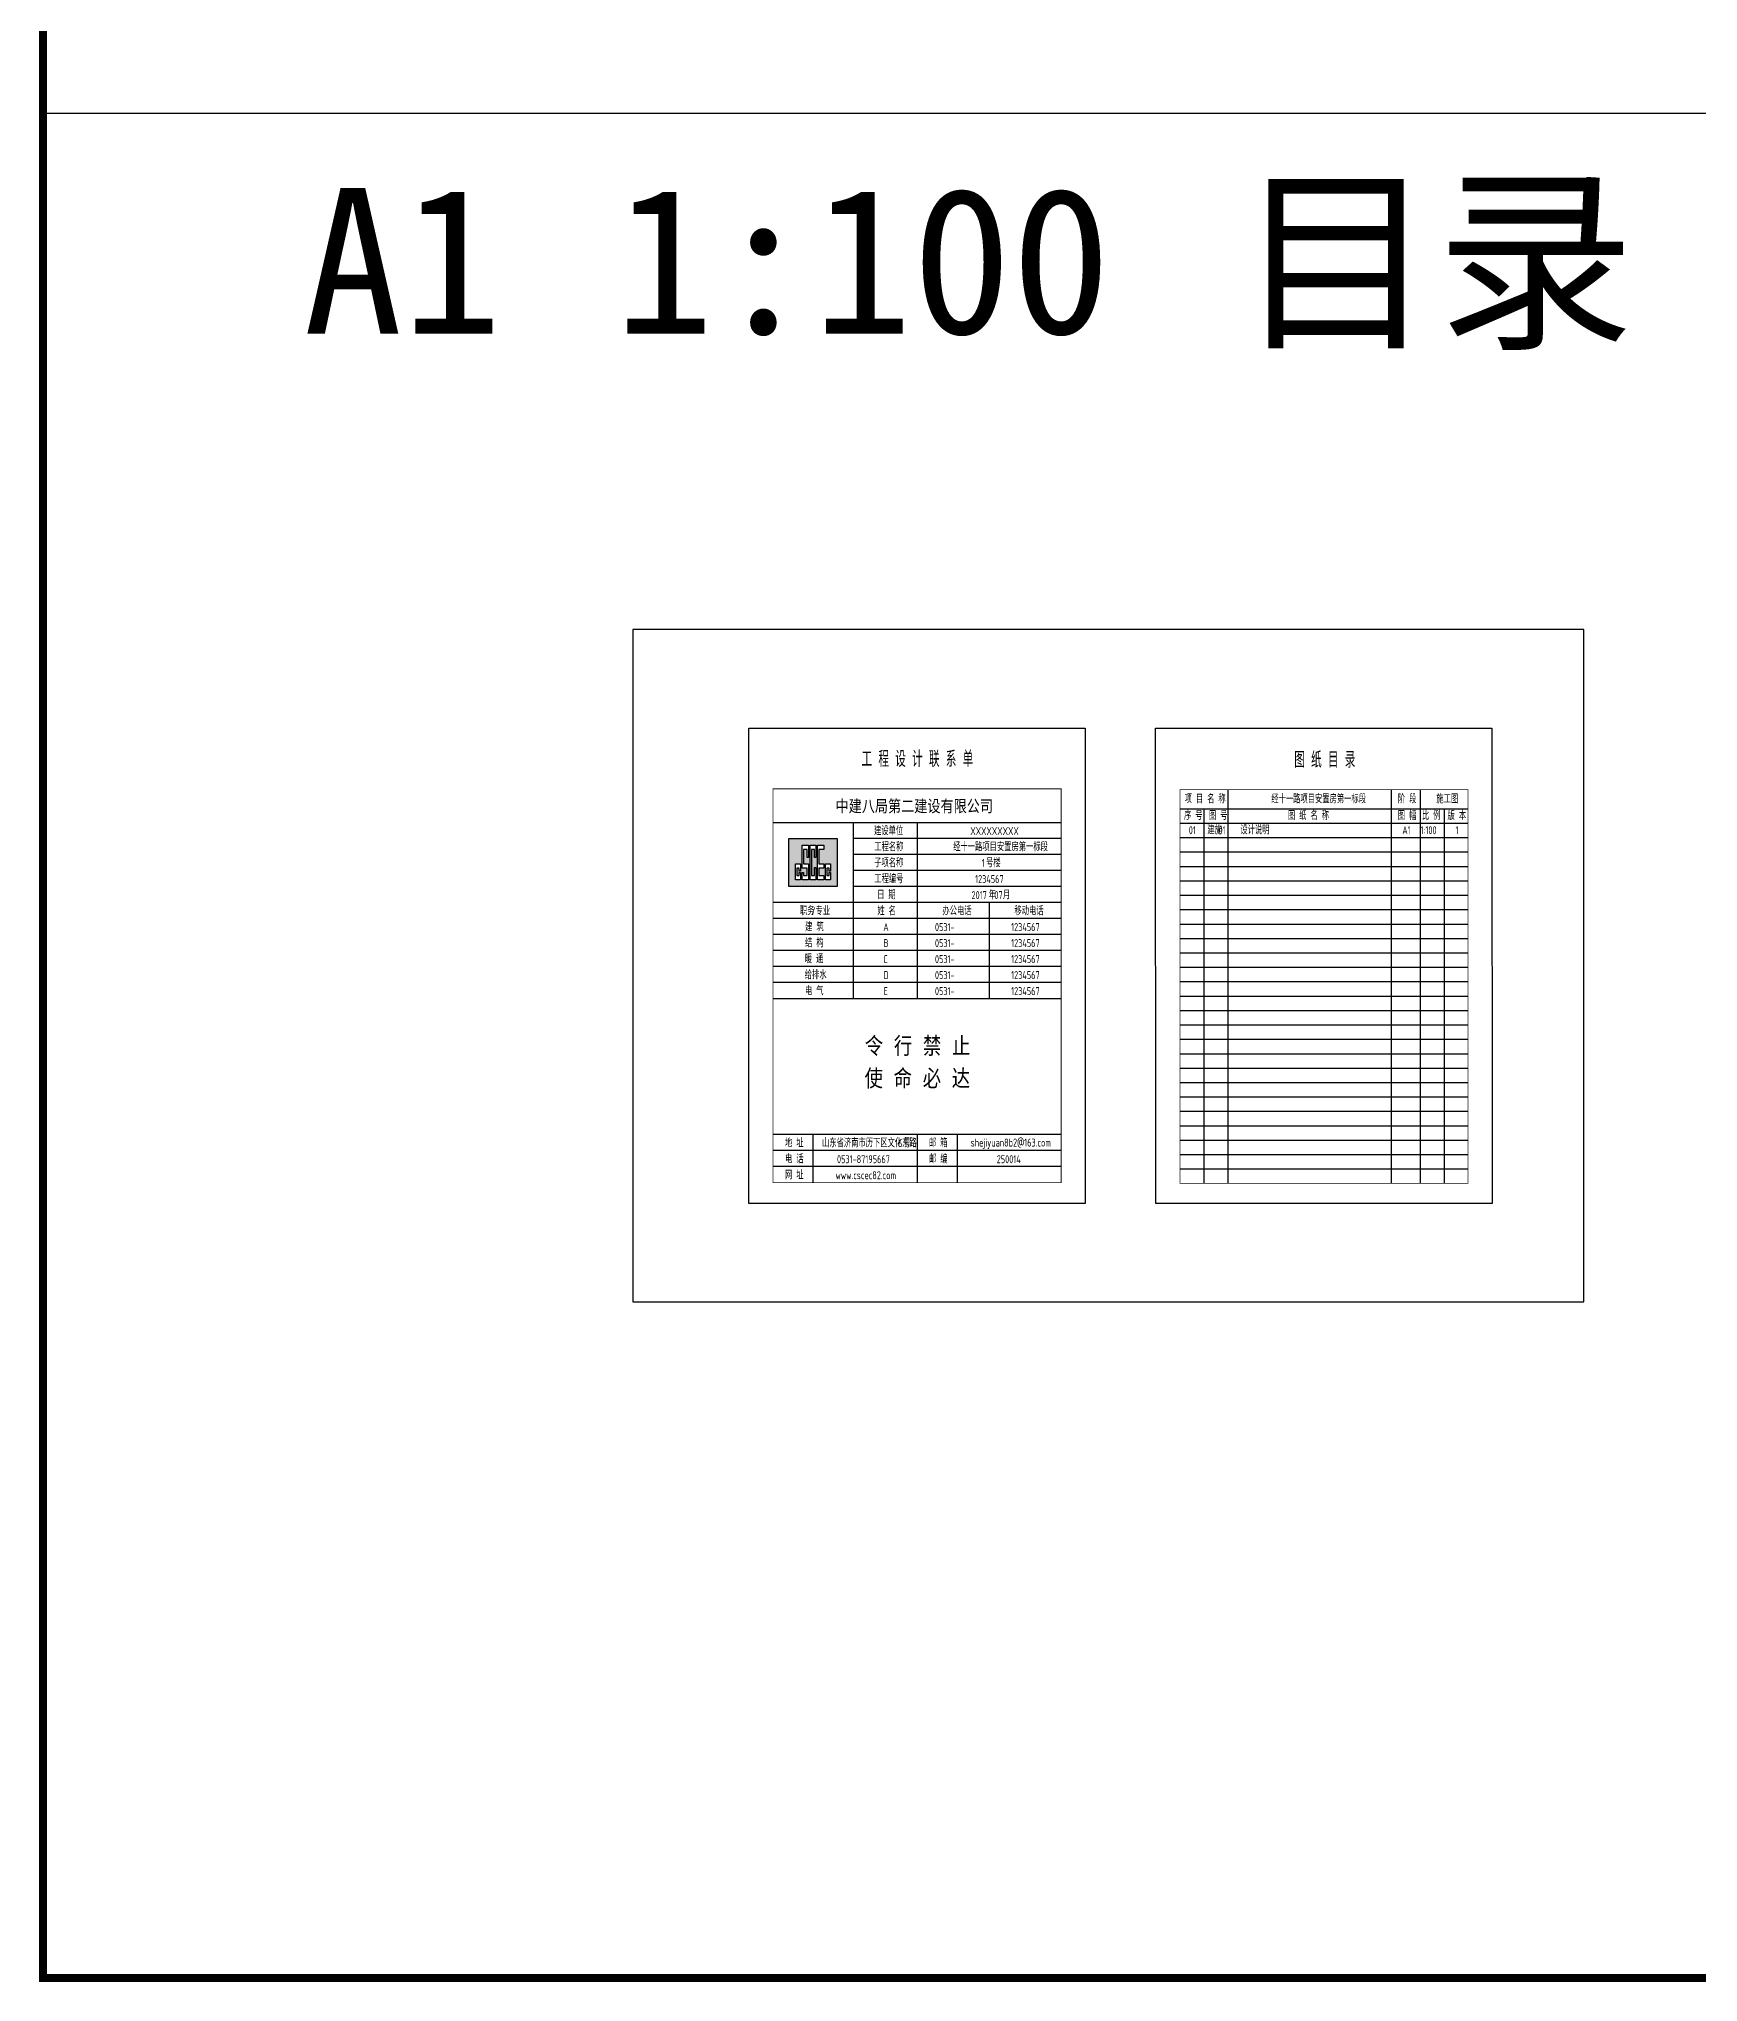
# Model space of a CAD drawing. Extents: x 6824721 to 16538177, y 2478193 to 6665639.
# Drawn here: x 6825144 to 6928792, y 2776230 to 2897635 of the extents above; entities that cross this region are included whole.
import ezdxf

# ---------------------------------------------------------------- set-up
doc = ezdxf.new("R2010")
doc.units = 0
doc.header["$LTSCALE"] = 10
for name, color, linetype in [('A-PUB_TEXT', 7, 'Continuous'), ('A-PUB_TITLE', 4, 'Continuous'), ('PUB_TEXT', 7, 'Continuous'), ('公共图框-144', 144, 'Continuous'), ('公用-图框', 7, 'Continuous')]:
    doc.layers.add(name, color=color, linetype=linetype)
doc.styles.add('8B2_01', font='simhei.ttf', dxfattribs={"width": 0.8})
doc.styles.add('8B2_02', font='tssdeng.shx', dxfattribs={"width": 0.7, "bigfont": 'TSSDCHN.shx'})
doc.styles.add('8B2_03', font='', dxfattribs={"height": 3})
doc.styles.get('8B2_03').set_extended_font_data('SimSun')

# ---------------------------------------------------------------- blocks, each defined once
blk = doc.blocks.new('COME ON')
at = {"layer": '公共图框-144'}
h = blk.add_hatch(color=140, dxfattribs=at)
h.paths.add_polyline_path([(235782, -424020), (232782, -424020), (232782, -427020), (235782, -427020)])
h.paths.add_polyline_path([(234963, -424701), (234645, -424701), (234645, -425611), (234963, -425611), (234963, -425883), (234645, -425883), (234645, -426338), (234963, -426338), (234963, -426611), (234554, -426611), (234554, -424429), (234963, -424429)], flags=16)
h.paths.add_polyline_path([(235372, -425611), (235372, -426065), (235282, -426065), (235282, -425883), (235145, -425883), (235145, -426338), (235282, -426338), (235282, -426156), (235372, -426156), (235372, -426611), (235054, -426611), (235054, -425611)], flags=16)
h.paths.add_polyline_path([(234463, -425201), (234372, -425201), (234372, -424701), (234191, -424701), (234191, -426338), (234372, -426338), (234372, -425838), (234463, -425838), (234463, -426611), (234100, -426611), (234100, -424429), (234463, -424429)], flags=16)
h.paths.add_polyline_path([(234009, -425201), (233918, -425201), (233918, -424701), (233691, -424701), (233691, -425611), (234009, -425611), (234009, -426611), (233600, -426611), (233600, -426156), (233691, -426156), (233691, -426338), (233918, -426338), (233918, -425883), (233600, -425883), (233600, -424429), (234009, -424429)], flags=16)
h.paths.add_polyline_path([(233509, -425611), (233509, -426065), (233418, -426065), (233418, -425883), (233282, -425883), (233282, -426338), (233418, -426338), (233418, -426156), (233509, -426156), (233509, -426611), (233191, -426611), (233191, -425611)], flags=16)
at = {"layer": '公共图框-144', "color": 140}
for points in [[(235782, -427020), (232782, -427020), (232782, -424020), (235782, -424020)], [(233691, -424701), (233691, -425611), (234009, -425611), (234009, -426611), (233600, -426611), (233600, -426156), (233691, -426156), (233691, -426338), (233918, -426338), (233918, -425883), (233600, -425883), (233600, -424429), (234009, -424429), (234009, -425201), (233918, -425201), (233918, -424701)], [(234372, -424701), (234191, -424701), (234191, -426338), (234372, -426338), (234372, -425838), (234463, -425838), (234463, -426611), (234100, -426611), (234100, -424429), (234463, -424429), (234463, -425201), (234372, -425201)], [(234645, -425611), (234963, -425611), (234963, -425883), (234645, -425883), (234645, -426338), (234963, -426338), (234963, -426611), (234554, -426611), (234554, -424429), (234963, -424429), (234963, -424701), (234645, -424701)], [(233509, -426156), (233509, -426611), (233191, -426611), (233191, -425611), (233509, -425611), (233509, -426065), (233418, -426065), (233418, -425883), (233282, -425883), (233282, -426338), (233418, -426338), (233418, -426156)], [(235372, -426156), (235372, -426611), (235054, -426611), (235054, -425611), (235372, -425611), (235372, -426065), (235282, -426065), (235282, -425883), (235145, -425883), (235145, -426338), (235282, -426338), (235282, -426156)]]:
    blk.add_lwpolyline(points, close=True, dxfattribs=at)

msp = doc.modelspace()

# ---------------------------------------------------------------- linework, layer by layer
at = {"layer": 'A-PUB_TITLE'}
msp.add_lwpolyline([(6862250.2, 2818730.4), (6921650.2, 2818730.4), (6921650.2, 2860730.4), (6862250.2, 2860730.4)], close=True, dxfattribs=at)
at = {"layer": '公共图框-144'}
for p, q in [((6825393.7, 2892982.5), (7316400.2, 2892982.5)), ((6899421.1, 2850734.7), (6899421.1, 2826134.7)), ((6909621.1, 2850734.7), (6909621.1, 2826134.7)), ((6911421.1, 2850734.7), (6911421.1, 2826134.7)), ((6896421.1, 2849534.7), (6914421.1, 2849534.7)), ((6897921.1, 2849534.7), (6897921.1, 2826134.7)), ((6912921.1, 2849534.7), (6912921.1, 2826134.7)), ((6871000.2, 2848680.4), (6889000.2, 2848680.4)), ((6876000.2, 2848680.4), (6876000.2, 2837680.4)), ((6880000.2, 2848680.4), (6880000.2, 2837680.4)), ((6896421.1, 2848634.7), (6914421.1, 2848634.7)), ((6889000.2, 2847680.4), (6876000.2, 2847680.4)), ((6896421.1, 2847734.7), (6914421.1, 2847734.7)), ((6889000.2, 2846680.4), (6876000.2, 2846680.4)), ((6896421.1, 2846834.7), (6914421.1, 2846834.7)), ((6896421.1, 2845934.7), (6914421.1, 2845934.7)), ((6889000.2, 2845680.4), (6876000.2, 2845680.4)), ((6889000.2, 2844680.4), (6876000.2, 2844680.4)), ((6896421.1, 2845034.7), (6914421.1, 2845034.7)), ((6889000.2, 2843680.4), (6871000.2, 2843680.4)), ((6884500.2, 2843680.4), (6884500.2, 2837680.4)), ((6896421.1, 2844134.7), (6914421.1, 2844134.7)), ((6889000.2, 2842680.4), (6871000.2, 2842680.4)), ((6896421.1, 2843234.7), (6914421.1, 2843234.7)), ((6896421.1, 2842334.7), (6914421.1, 2842334.7)), ((6889000.2, 2841680.4), (6871000.2, 2841680.4)), ((6896421.1, 2841434.7), (6914421.1, 2841434.7)), ((6889000.2, 2840680.4), (6871000.2, 2840680.4)), ((6889000.2, 2839680.4), (6871000.2, 2839680.4)), ((6896421.1, 2840534.7), (6914421.1, 2840534.7)), ((6889000.2, 2838680.4), (6871000.2, 2838680.4)), ((6896421.1, 2839634.7), (6914421.1, 2839634.7)), ((6896421.1, 2838734.7), (6914421.1, 2838734.7)), ((6871000.2, 2837680.4), (6889000.2, 2837680.4)), ((6896421.1, 2837834.7), (6914421.1, 2837834.7)), ((6896421.1, 2836934.7), (6914421.1, 2836934.7)), ((6896421.1, 2836034.7), (6914421.1, 2836034.7)), ((6896421.1, 2835134.7), (6914421.1, 2835134.7)), ((6896421.1, 2834234.7), (6914421.1, 2834234.7)), ((6896421.1, 2833334.7), (6914421.1, 2833334.7)), ((6896421.1, 2832434.7), (6914421.1, 2832434.7)), ((6896421.1, 2831534.7), (6914421.1, 2831534.7)), ((6896421.1, 2830634.7), (6914421.1, 2830634.7)), ((6889000.2, 2829180.4), (6871000.2, 2829180.4)), ((6873500.2, 2829180.4), (6873500.2, 2826180.4)), ((6880000.2, 2829180.4), (6880000.2, 2826180.4)), ((6882500.2, 2829180.4), (6882500.2, 2826180.4)), ((6896421.1, 2829734.7), (6914421.1, 2829734.7)), ((6896421.1, 2828834.7), (6914421.1, 2828834.7)), ((6889000.2, 2828180.4), (6871000.2, 2828180.4)), ((6896421.1, 2827934.7), (6914421.1, 2827934.7)), ((6889000.2, 2827180.4), (6871000.2, 2827180.4)), ((6896421.1, 2827034.7), (6914421.1, 2827034.7))]:
    msp.add_line(p, q, dxfattribs=at)
for points, const_width in [([(6825393.7, 3009484.7), (7316400.2, 3009484.7), (7316400.2, 2776480.2), (6825393.7, 2776480.2)], 500), ([(6871000.2, 2850780.4), (6889000.2, 2850780.4), (6889000.2, 2848680.4), (6871000.2, 2848680.4)], 50), ([(6896421.1, 2850734.7), (6914421.1, 2850734.7), (6914421.1, 2826134.7), (6896421.1, 2826134.7)], 50), ([(6871000.2, 2848680.4), (6889000.2, 2848680.4), (6889000.2, 2826180.4), (6871000.2, 2826180.4)], 50)]:
    msp.add_lwpolyline(points, close=True, dxfattribs=dict(at, const_width=const_width))
for points in [[(6869500.2, 2854580.4), (6890500.2, 2854580.4), (6890500.2, 2824880.4), (6869500.2, 2824880.4)], [(6894900.2, 2854580.4), (6915900.2, 2854580.4), (6915921, 2824880.4), (6894921, 2824880.4)]]:
    msp.add_lwpolyline(points, close=True, dxfattribs=at)

# ---------------------------------------------------------------- block references
at = {"layer": '公用-图框', "rotation": 4.987572218754753e-08}
msp.add_blockref('COME ON', (6639218.7, 3271700.1), dxfattribs=at)

# ---------------------------------------------------------------- texts
at = {"layer": 'A-PUB_TEXT', "style": '8B2_03'}
for s, p in [('A1', (6841658.1, 2879212)), ('1:100', (6861101.2, 2879212)), ('目录', (6899987.2, 2879212))]:
    msp.add_text(s, height=9113.92, rotation=0, dxfattribs=at).set_placement(p)
at = {"layer": 'PUB_TEXT'}
for s, height, style, width, p in [('工', 1000, '8B2_02', 0.7, (6876530.5, 2852143.9)), ('程', 1000, '8B2_02', 0.7, (6877583.2, 2852143.9)), ('设', 1000, '8B2_02', 0.7, (6878636, 2852143.9)), ('计', 1000, '8B2_02', 0.7, (6879688.7, 2852143.9)), ('联', 1000, '8B2_02', 0.7, (6880741.5, 2852143.9)), ('系', 1000, '8B2_02', 0.7, (6881794.3, 2852143.9)), ('单', 1000, '8B2_02', 0.7, (6882847, 2852143.9)), ('图', 1000, '8B2_02', 0.7, (6903560.8, 2852098.2)), ('纸', 1000, '8B2_02', 0.7, (6904613.6, 2852098.2)), ('目', 1000, '8B2_02', 0.7, (6905666.3, 2852098.2)), ('录', 1000, '8B2_02', 0.7, (6906719.1, 2852098.2)), ('中建八局第二建设有限公司', 751.055, '8B2_01', 0.8, (6874909.9, 2849329.6)), ('序', 500, '8B2_02', 0.7, (6896677.8, 2848846.3)), ('项', 500, '8B2_02', 0.7, (6896716.7, 2849884.7)), ('号', 500, '8B2_02', 0.7, (6897380.5, 2848846.3)), ('目', 500, '8B2_02', 0.7, (6897419.5, 2849884.7)), ('名', 500, '8B2_02', 0.7, (6898122.3, 2849884.7)), ('图', 500, '8B2_02', 0.7, (6898233.4, 2848846.3)), ('称', 500, '8B2_02', 0.7, (6898825, 2849884.7)), ('号', 500, '8B2_02', 0.7, (6898936.1, 2848846.3)), ('图', 500, '8B2_02', 0.7, (6903166.7, 2848846.3)), ('纸', 500, '8B2_02', 0.7, (6903869.5, 2848846.3)), ('名', 500, '8B2_02', 0.7, (6904572.3, 2848846.3)), ('称', 500, '8B2_02', 0.7, (6905275, 2848846.3)), ('图', 500, '8B2_02', 0.7, (6910030.5, 2848846.3)), ('阶', 500, '8B2_02', 0.7, (6910031.9, 2849884.7)), ('段', 500, '8B2_02', 0.7, (6910734.7, 2849884.7)), ('幅', 500, '8B2_02', 0.7, (6910733.3, 2848846.3)), ('比', 500, '8B2_02', 0.7, (6911537.4, 2848846.3)), ('例', 500, '8B2_02', 0.7, (6912240.2, 2848846.3)), ('版', 500, '8B2_02', 0.7, (6913138.5, 2848846.3)), ('本', 500, '8B2_02', 0.7, (6913841.2, 2848846.3)), ('建设单位', 500, '8B2_02', 0.7, (6877312.6, 2847892)), ('工程名称', 500, '8B2_02', 0.7, (6877330.5, 2846892)), ('子项名称', 500, '8B2_02', 0.7, (6877326.3, 2845892)), ('工程编号', 500, '8B2_02', 0.7, (6877334.6, 2844892)), ('职务', 500, '8B2_02', 0.7, (6872693.1, 2842892)), ('/', 500, '8B2_02', 0.7, (6873393.1, 2842892)), ('专业', 500, '8B2_02', 0.7, (6873662.3, 2842892)), ('姓', 500, '8B2_02', 0.7, (6877520.6, 2842892)), ('日', 500, '8B2_02', 0.7, (6877506.9, 2843892)), ('期', 500, '8B2_02', 0.7, (6878209.6, 2843892)), ('名', 500, '8B2_02', 0.7, (6878223.4, 2842892)), ('办公电话', 500, '8B2_02', 0.7, (6881583.2, 2842892)), ('移动电话', 500, '8B2_02', 0.7, (6886084.6, 2842892)), ('建', 500, '8B2_02', 0.7, (6873011, 2841892)), ('筑', 500, '8B2_02', 0.7, (6873713.7, 2841892)), ('结', 500, '8B2_02', 0.7, (6873002.7, 2840892)), ('构', 500, '8B2_02', 0.7, (6873705.5, 2840892)), ('暖', 500, '8B2_02', 0.7, (6872990.3, 2839892)), ('通', 500, '8B2_02', 0.7, (6873693.1, 2839892)), ('给排水', 500, '8B2_02', 0.7, (6872986.2, 2838892)), ('电', 500, '8B2_02', 0.7, (6873000, 2837892)), ('气', 500, '8B2_02', 0.7, (6873702.7, 2837892)), ('令', 1051.5, '8B2_01', 0.8, (6876737, 2834207.8)), ('行', 1051.5, '8B2_01', 0.8, (6878551.7, 2834207.8)), ('禁', 1051.5, '8B2_01', 0.8, (6880366.4, 2834207.8)), ('止', 1051.5, '8B2_01', 0.8, (6882181.1, 2834207.8)), ('使', 1051.5, '8B2_01', 0.8, (6876722.9, 2832178.3)), ('命', 1051.5, '8B2_01', 0.8, (6878537.5, 2832178.3)), ('必', 1051.5, '8B2_01', 0.8, (6880352.2, 2832178.3)), ('达', 1051.5, '8B2_01', 0.8, (6882166.9, 2832178.3)), ('地', 500, '8B2_02', 0.7, (6871752.7, 2828392)), ('址', 500, '8B2_02', 0.7, (6872455.5, 2828392)), ('山东省济南市历下区文化东路', 500, '8B2_02', 0.7, (6874064, 2828392)), ('16', 500, '8B2_02', 0.7, (6878614, 2828392)), ('号', 500, '8B2_02', 0.7, (6879152.5, 2828392)), ('邮', 500, '8B2_02', 0.7, (6880745.8, 2828392)), ('箱', 500, '8B2_02', 0.7, (6881448.6, 2828392)), ('shejiyuan8b2@163.com', 500, '8B2_02', 0.7, (6883347.3, 2828430.5)), ('电', 500, '8B2_02', 0.7, (6871755.5, 2827392)), ('话', 500, '8B2_02', 0.7, (6872458.2, 2827392)), ('0531-87195667', 500, '8B2_02', 0.7, (6875000.2, 2827392)), ('邮', 500, '8B2_02', 0.7, (6880751.3, 2827392)), ('编', 500, '8B2_02', 0.7, (6881454.1, 2827392)), ('250014', 500, '8B2_02', 0.7, (6884976.1, 2827392)), ('网', 500, '8B2_02', 0.7, (6871752.7, 2826392)), ('址', 500, '8B2_02', 0.7, (6872455.5, 2826392)), ('www.cscec82.com', 500, '8B2_02', 0.7, (6874905.9, 2826392))]:
    msp.add_text(s, height=height, rotation=0, dxfattribs=dict(at, style=style, width=width)).set_placement(p)
at = {"layer": 'PUB_TEXT', "color": 1, "style": '8B2_02', "width": 0.7}
for s, p in [('经十一路项目安置房第一标段', (6902130.5, 2849884.7)), ('施工图', (6912438.8, 2849884.7)), ('XXXXXXXXX', (6883329, 2847892)), ('01', (6896975.9, 2847946.3)), ('建施', (6898135.7, 2847946.3)), ('01', (6898835.7, 2847946.3)), ('设计说明', (6900191.2, 2847946.3)), ('A1', (6910312.4, 2847946.3)), ('1:100', (6911449, 2847946.3)), ('1', (6913642.5, 2847946.3)), ('经十一路项目安置房第一标段', (6882259.6, 2846892)), ('1', (6884041.7, 2845892)), ('号楼', (6884311, 2845892)), ('1234567', (6883625.2, 2844892)), ('2017', (6883403.1, 2843892)), ('年', (6884480, 2843892)), ('07', (6884830, 2843892)), ('月', (6885368.5, 2843892)), ('A', (6877892.5, 2841892)), ('0531-', (6881117.3, 2841892)), ('1234567', (6885875.2, 2841892)), ('B', (6877905.9, 2840892)), ('0531-', (6881117.3, 2840892)), ('1234567', (6885875.2, 2840892)), ('C', (6877899.2, 2839892)), ('0531-', (6881117.3, 2839892)), ('1234567', (6885875.2, 2839892)), ('D', (6877905.9, 2838892)), ('0531-', (6881117.3, 2838892)), ('1234567', (6885875.2, 2838892)), ('E', (6877912.7, 2837892)), ('0531-', (6881117.3, 2837892)), ('1234567', (6885875.2, 2837892))]:
    msp.add_text(s, height=500, rotation=0, dxfattribs=at).set_placement(p)

doc.saveas('drawing.dxf')
